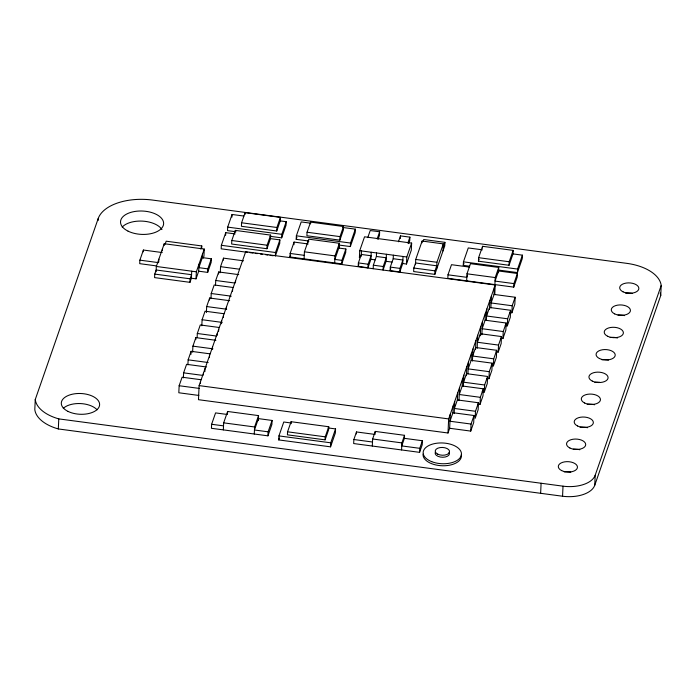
<?xml version="1.0" encoding="UTF-8"?>
<svg xmlns="http://www.w3.org/2000/svg" width="696" height="696" viewBox="0 0 696 696"><rect width="100%" height="100%" fill="white"/><g stroke="black" fill="none" stroke-linecap="round" stroke-linejoin="round"><path stroke-width="1.04" d="M35.261 399.513L34.8 409.57A40.707 22.055 2.6 0 0 58.316 428.945L562.559 496.231A27.605 14.955 2.6 0 0 594.741 485.295L660.739 295.513L661.2 285.456A42.299 22.916 2.6 0 0 626.783 263.349L152.572 200.074A46.649 25.274 2.6 0 0 98.197 218.544L35.261 399.513A40.707 22.055 2.6 0 0 58.777 418.888L563.02 486.173A27.605 14.955 2.6 0 0 595.193 475.238L661.2 285.456M58.316 428.945L58.777 418.888M98.101 220.562L98.197 218.544M162.229 252.552L143.393 250.038L139.879 260.147L139.722 263.662L156.461 265.898M143.315 251.795L143.393 250.038M189.964 282.332L190.13 278.809L191.557 274.702L156.165 269.987L154.738 274.094L154.582 277.608L189.964 282.332L191.4 278.226L191.713 271.188M156.087 271.745L156.33 266.464L164.239 243.722L204.259 249.064L203.937 256.111L203.232 258.12M158.758 261.774L158.879 259.138M162.307 250.786L162.386 249.029M164.152 245.488L164.239 243.722M201.074 379.738L182.1 377.206L179.142 385.732L178.82 392.77L198.847 395.441M183.387 377.876L183.614 372.847L186.58 364.321L206.608 367.001M187.911 364.869L188.137 359.841L191.104 351.315L210.079 353.846M190.965 354.334L191.104 351.315M192.627 352.185L192.905 346.147L195.863 337.621L215.899 340.3M191.4 278.226L196.028 278.844L196.35 271.805L204.259 249.064M196.028 278.844L198.691 271.188L199.012 264.149M195.776 339.639L195.863 337.621M197.125 337.508L197.307 333.488L200.274 324.962L219.249 327.494M201.666 248.594L201.788 245.949L166.179 241.199L165.126 244.226M202.345 257.607L211.332 258.808L207.834 268.865L198.847 267.664L202.345 257.607L202.51 254.084M494.769 294.756L495.213 285.003L245.679 251.708L199.117 385.61L198.473 399.695L448.007 432.999L449.642 428.275L450.286 414.19M201.814 325.763L202.092 319.725L205.059 311.199L224.034 313.731M200.448 383.513L200.544 381.495M198.691 271.188L207.669 272.388L207.834 268.865M203.415 374.987L203.51 372.978M206.399 312.582L206.677 306.545L209.635 298.027L229.671 300.698M204.885 371.638L205.024 368.619M209.548 300.037L209.635 298.027M211.332 258.808L211.175 262.331L207.669 272.388M210.984 298.532L211.21 293.503L214.177 284.977L233.151 287.509M209.452 357.622L209.548 355.613M212.419 349.096L212.515 347.087M215.508 285.517L215.734 280.488L218.701 271.962L238.737 274.633M227.479 414.494L215.577 412.902L211.619 424.273L211.436 428.301L267.934 435.835L271.892 424.473L272.075 420.445L258.407 418.618L254.458 429.989L268.117 431.816L272.075 420.445M218.614 273.972L218.701 271.962M217.178 335.411L217.274 333.393M235.161 233.917L225.748 232.664L221.354 245.296L221.189 248.82L247.732 252.361M220.267 272.71L220.545 266.672L223.512 258.146L243.539 260.817M218.622 331.27L218.709 329.251M223.416 260.156L223.512 258.146M221.537 323.753L221.676 320.734M225.626 235.3L225.748 232.664M223.407 317.507L223.494 315.497M243.87 216.047L232.072 214.472L227.679 227.105L227.514 230.62L236.014 231.759M226.374 308.989L226.461 306.971M231.951 217.109L232.072 214.472M231.803 240.503L231.646 244.026L266.959 248.733L270.474 238.632L270.631 235.109L235.318 230.393L231.803 240.503L267.116 245.218L270.631 235.109M223.338 429.884L223.66 422.846L227.618 411.475L258.547 415.608L258.32 420.636M232.525 291.285L232.621 289.266M235.239 232.16L235.318 230.393M227.522 413.485L227.618 411.475M235.492 282.759L235.587 280.749M241.59 222.772L241.434 226.296L276.738 231.002L280.253 220.902L280.418 217.378L245.105 212.663L241.59 222.772L276.904 227.488L280.418 217.378M245.027 214.429L245.105 212.663M254.275 434.017L254.597 426.97L258.547 415.608M266.959 248.733L267.116 245.218M279.888 239.885L275.494 252.518L275.338 256.041L279.731 243.409L279.888 239.885L270.474 238.632M276.738 231.002L276.904 227.488M267.934 435.835L268.117 431.816M269.987 236.292L281.663 237.849L281.819 234.326L286.213 221.693L280.253 220.902M286.213 221.693L286.056 225.217L281.663 237.849M328.164 427.927L335.559 428.919L335.376 432.938L330.548 446.841L278.757 439.924L278.939 435.905L283.768 422.002L291.172 422.994M345.868 248.994L341.91 260.365L334.854 259.417L338.804 248.046L345.868 248.994L345.703 252.518L341.753 263.88L289.962 256.972L290.128 253.448L294.077 242.077L308.206 243.965M293.956 244.722L294.077 242.077M308.946 241.042L296.209 239.346L296.365 235.822L301.203 221.928L310.755 223.198M287.561 431.816L287.422 434.835L325.093 439.855L328.608 429.754L328.738 426.735L291.076 421.706L287.561 431.816L325.232 436.836L328.738 426.735M290.989 423.716L291.076 421.706M304.091 258.86L304.413 251.813L308.798 239.18L339.404 243.269L339.178 248.298M307.058 232.229L306.901 235.744L339.857 240.146L343.372 230.037L343.528 226.522L310.573 222.12L307.058 232.229L340.013 236.623L343.528 226.522M308.285 242.208L308.363 240.442M310.494 223.877L310.573 222.12M325.093 439.855L325.232 436.836M334.689 262.94L335.011 255.902L339.404 243.269M338.804 248.046L338.969 244.531M339.857 240.146L340.013 236.623M330.548 446.841L330.731 442.813L335.559 428.919M341.753 263.88L341.91 260.365M339.735 245.149L350.349 246.567L350.514 243.043L355.343 229.149L342.606 227.453M355.343 229.149L355.186 232.673L350.349 246.567M358.205 266.446L358.37 262.923L361.311 254.458L371.072 255.754L368.123 264.228L367.966 267.751L358.205 266.446L358.866 264.567M393.37 255.188L393.205 258.712L390.291 267.107L390.125 270.631L399.8 271.918L402.714 263.523L406.481 264.028L411.31 250.134L411.632 243.087L364.547 236.805L359.719 250.699L359.397 257.746L360.084 255.754M361.233 256.215L361.476 250.934M375.127 434.435L356.491 431.946L353.855 439.524L353.672 443.552L419.584 452.348L422.22 444.761L422.402 440.742L404.393 438.341L401.757 445.918L419.766 448.32L422.402 440.742M356.395 433.956L356.491 431.946M367.966 267.751L370.907 259.277L371.229 252.239M373.186 268.717L373.343 265.193L376.379 256.467L376.545 252.944M367.766 237.606L370.228 230.533L379.642 231.785L379.485 235.309L378.076 239.346M372.308 446.032L372.63 438.993L375.266 431.416L404.533 435.322L404.393 438.341M375.17 433.425L375.266 431.416M376.379 256.467L386.263 257.781L383.226 266.516L383.061 270.039L386.097 261.305L386.419 254.266M400.357 238.528L400.478 235.892L409.892 237.145L409.735 240.668L408.709 243.617M399.8 271.918L399.956 268.395L402.88 260L393.205 258.712M402.714 263.523L403.036 256.476M406.481 264.028L406.803 256.981L411.632 243.087M401.575 449.938L401.897 442.9L404.533 435.322M434.843 274.372L435 270.848L436.757 265.802L415.573 262.975L413.815 268.021L413.65 271.544L434.843 274.372L444.753 245.871L444.918 242.347L423.725 239.52L423.02 241.547M415.495 264.732L415.73 259.451L422.133 241.051L443.317 243.878L442.995 250.925M422.046 242.817L422.133 241.051M419.584 452.348L419.766 448.32M436.601 269.317L436.923 262.279L443.317 243.878M469.278 267.073L451.495 264.697L447.98 274.807L447.815 278.322L513.735 287.117L517.25 277.017L517.406 273.493L498.571 270.979L495.056 281.088L513.892 283.603L517.406 273.493M448.007 432.999L448.65 418.914L495.213 285.003M452.931 412.711L474.019 415.521L471.053 424.047L449.964 421.237L452.931 412.711L453.253 405.672M454.175 413.494L454.732 401.427M469.643 266.211L463.275 265.359L463.44 261.835L468.269 247.941L482.398 249.829M457.368 399.939L478.457 402.758L475.49 411.284L454.41 408.465L457.368 399.939L457.69 392.901M458.986 400.548L459.577 387.472M466.651 280.836L466.973 273.798L470.487 263.688L498.736 267.455L498.493 272.745M462.222 385.993L483.311 388.803L480.344 397.329L459.256 394.51L462.222 385.993L462.544 378.946M463.362 386.202L463.867 375.135M466.424 375.666L466.833 366.609M467.947 373.9L468.495 361.833M471.14 360.345L492.229 363.164L489.262 371.681L468.173 368.871L471.14 360.345L471.462 353.307M472.419 361.05L472.967 348.974M449.642 428.275L470.731 431.094L471.053 424.047M478.439 261.191L478.604 257.677L482.554 246.306L513.161 250.386L512.995 253.91L509.046 265.28L478.439 261.191L479.1 259.303M475.525 349.505L475.933 340.448M474.019 415.521L473.698 422.568L470.731 431.094M477.152 348.305L477.752 335.228M482.476 248.063L482.554 246.306M475.49 411.284L475.168 418.322L478.135 409.796L478.457 402.758M480.301 335.759L480.718 326.702M481.867 334.759L482.458 321.683M477.917 404.089L480.022 404.367L480.344 397.329M485.103 320.195L506.192 323.014L503.225 331.54L482.137 328.721L485.103 320.195L485.425 313.156M483.311 388.803L482.989 395.841L480.022 404.367M486.382 320.012L486.887 308.946M482.206 391.752L484.312 392.039L484.633 384.992L487.6 376.466L466.511 373.656L463.545 382.182L484.633 384.992M489.445 309.476L489.853 300.42M487.6 376.466L487.278 383.513L484.312 392.039M490.871 307.989L491.42 295.913M486.835 378.45L488.94 378.728L489.262 371.681M494.064 294.434L515.153 297.244L512.186 305.77L491.098 302.96L494.064 294.434L494.386 287.396M494.899 284.612L495.221 277.565L498.736 267.455M492.229 363.164L491.907 370.202L488.94 378.728M491.306 365.591L493.412 365.87L493.734 358.832L496.7 350.305L475.612 347.495L472.645 356.021L493.734 358.832M496.7 350.305L496.378 357.353L493.412 365.87M496.083 351.845L498.197 352.124L498.51 345.085L501.477 336.56L480.397 333.741L477.43 342.267L498.51 345.085M501.477 336.56L501.155 343.598L498.197 352.124M500.798 338.3L502.903 338.578L503.225 331.54M506.192 323.014L505.87 330.052L502.903 338.578M509.046 265.28L509.202 261.757L513.161 250.386M505.226 325.563L507.332 325.85L507.654 318.803L510.62 310.277L489.532 307.467L486.565 315.993L507.654 318.803M510.62 310.277L510.298 317.324L507.332 325.85M509.759 312.53L511.865 312.817L512.186 305.77M513.735 287.117L513.892 283.603M515.153 297.244L514.831 304.291L511.865 312.817M498.31 270.031L517.424 272.58L517.58 269.065L522.418 255.162L512.995 253.91M522.418 255.162L522.252 258.686L517.424 272.58M540.635 493.307L541.096 483.242M562.559 496.231L563.02 486.173M594.741 485.295L595.193 475.238M200.735 248.977L201.788 245.949M289.962 256.972L290.624 255.075M296.209 239.346L296.896 237.353M278.757 439.924L279.444 437.941M377.189 238.859L379.642 231.785M398.425 241.782L400.478 235.892M390.125 270.631L390.778 268.76M407.847 243.043L409.892 237.145M443.161 247.402L444.918 242.347M463.275 265.359L463.962 263.375M467.512 275.294L466.807 277.312L447.98 274.807M478.604 257.677L509.202 261.757M296.365 235.822L350.514 243.043M227.679 227.105L281.819 234.326M463.44 261.835L517.58 269.065M359.719 250.699L406.803 256.981M415.73 259.451L436.923 262.279M370.907 259.277L375.161 259.843M386.097 261.305L392.057 262.096M304.413 251.813L335.011 255.902M466.973 273.798L495.221 277.565M413.815 268.021L435 270.848M290.128 253.448L304.248 255.336M358.37 262.923L368.123 264.228M390.291 267.107L399.956 268.395M373.343 265.193L383.226 266.516M221.354 245.296L275.494 252.518M249.855 252.639L253.04 253.066M255.162 253.353L257.285 253.631M260.469 254.057L262.592 254.345M265.776 254.762L267.899 255.049M270.031 255.336L273.215 255.754M220.545 266.672L239.52 269.204M139.879 260.147L158.714 262.653M156.33 266.464L196.35 271.805M215.734 280.488L234.717 283.02M154.738 274.094L190.13 278.809M211.21 293.503L231.246 296.174M206.677 306.545L226.705 309.224M202.092 319.725L222.12 322.396M197.307 333.488L216.282 336.02M192.905 346.147L212.933 348.818M188.137 359.841L208.174 362.512M183.614 372.847L202.597 375.379M199.117 385.61L448.65 418.914M179.142 385.732L199.169 388.403M372.63 438.993L401.897 442.9M353.855 439.524L372.49 442.012M223.66 422.846L254.597 426.97M211.619 424.273L223.529 425.865M278.939 435.905L330.731 442.813M461.248 454.793A19.175 10.388 2.6 0 1 442.734 465.772A19.175 10.388 2.6 0 1 423.09 454.123M449.085 452.269A7.186 3.898 2.6 0 1 442.865 457.255A7.186 3.898 2.6 0 1 435.244 452.409M122.183 227.105A21.567 11.684 2.6 0 1 142.776 221.137A21.567 11.684 2.6 0 1 161.942 229.541M63.292 408.326A19.175 10.388 2.6 0 1 80.397 403.567A19.175 10.388 2.6 0 1 97.083 409.796M660.173 292.999A42.299 22.916 2.6 0 1 660.739 295.513M625.634 293.147A9.587 5.194 2.6 0 1 632.185 293.39M618.013 315.088A9.587 5.194 2.6 0 1 624.529 315.636M610.157 337.534A9.587 5.194 2.6 0 1 617.482 337.986M602.005 359.815A9.587 5.194 2.6 0 1 608.556 360.058M594.862 382.391A9.587 5.194 2.6 0 1 599.813 382.339M587.241 404.324A9.587 5.194 2.6 0 1 594.558 404.776M580.133 427.283A9.587 5.194 2.6 0 1 587.459 427.727M573.269 449.207A9.587 5.194 2.6 0 1 579.794 449.764M564.238 471.914A9.587 5.194 2.6 0 1 570.79 472.158M614.629 313.879A9.587 5.194 2.6 0 0 630.272 311.39A9.587 5.194 2.6 0 0 617.674 305.126A9.587 5.194 2.6 0 0 614.629 313.879M607.573 336.229A9.587 5.194 2.6 0 0 623.225 333.741A9.587 5.194 2.6 0 0 610.618 327.477A9.587 5.194 2.6 0 0 607.573 336.229M623.042 291.833A9.587 5.194 2.6 0 0 638.693 289.345A9.587 5.194 2.6 0 0 626.087 283.081A9.587 5.194 2.6 0 0 623.042 291.833M599.421 358.51A9.587 5.194 2.6 0 0 615.064 356.013A9.587 5.194 2.6 0 0 602.466 349.757A9.587 5.194 2.6 0 0 599.421 358.51M592.279 381.086A9.587 5.194 2.6 0 0 607.93 378.589A9.587 5.194 2.6 0 0 595.324 372.334A9.587 5.194 2.6 0 0 592.279 381.086M584.649 403.019A9.587 5.194 2.6 0 0 600.3 400.522A9.587 5.194 2.6 0 0 587.694 394.267A9.587 5.194 2.6 0 0 584.649 403.019M577.549 425.969A9.587 5.194 2.6 0 0 593.192 423.481A9.587 5.194 2.6 0 0 580.595 417.217A9.587 5.194 2.6 0 0 577.549 425.969M569.885 448.007A9.587 5.194 2.6 0 0 585.536 445.518A9.587 5.194 2.6 0 0 572.93 439.254A9.587 5.194 2.6 0 0 569.885 448.007M561.655 470.6A9.587 5.194 2.6 0 0 577.297 468.112A9.587 5.194 2.6 0 0 564.691 461.848A9.587 5.194 2.6 0 0 561.655 470.6M431.746 461.683A19.175 10.388 2.6 0 0 461.431 454.592A19.175 10.388 2.6 0 0 433.747 443.778A19.175 10.388 2.6 0 0 431.746 461.683M128.064 231.15A21.567 11.684 2.6 0 0 163.264 225.539A21.567 11.684 2.6 0 0 134.911 211.454A21.567 11.684 2.6 0 0 128.064 231.15M67.999 411.388A19.175 10.388 2.6 0 0 99.293 406.403A19.175 10.388 2.6 0 0 74.081 393.884A19.175 10.388 2.6 0 0 67.999 411.388M437.723 454.149A7.186 3.898 2.6 0 0 449.459 452.278A7.186 3.898 2.6 0 0 440.011 447.589A7.186 3.898 2.6 0 0 437.723 454.149"/></g></svg>
